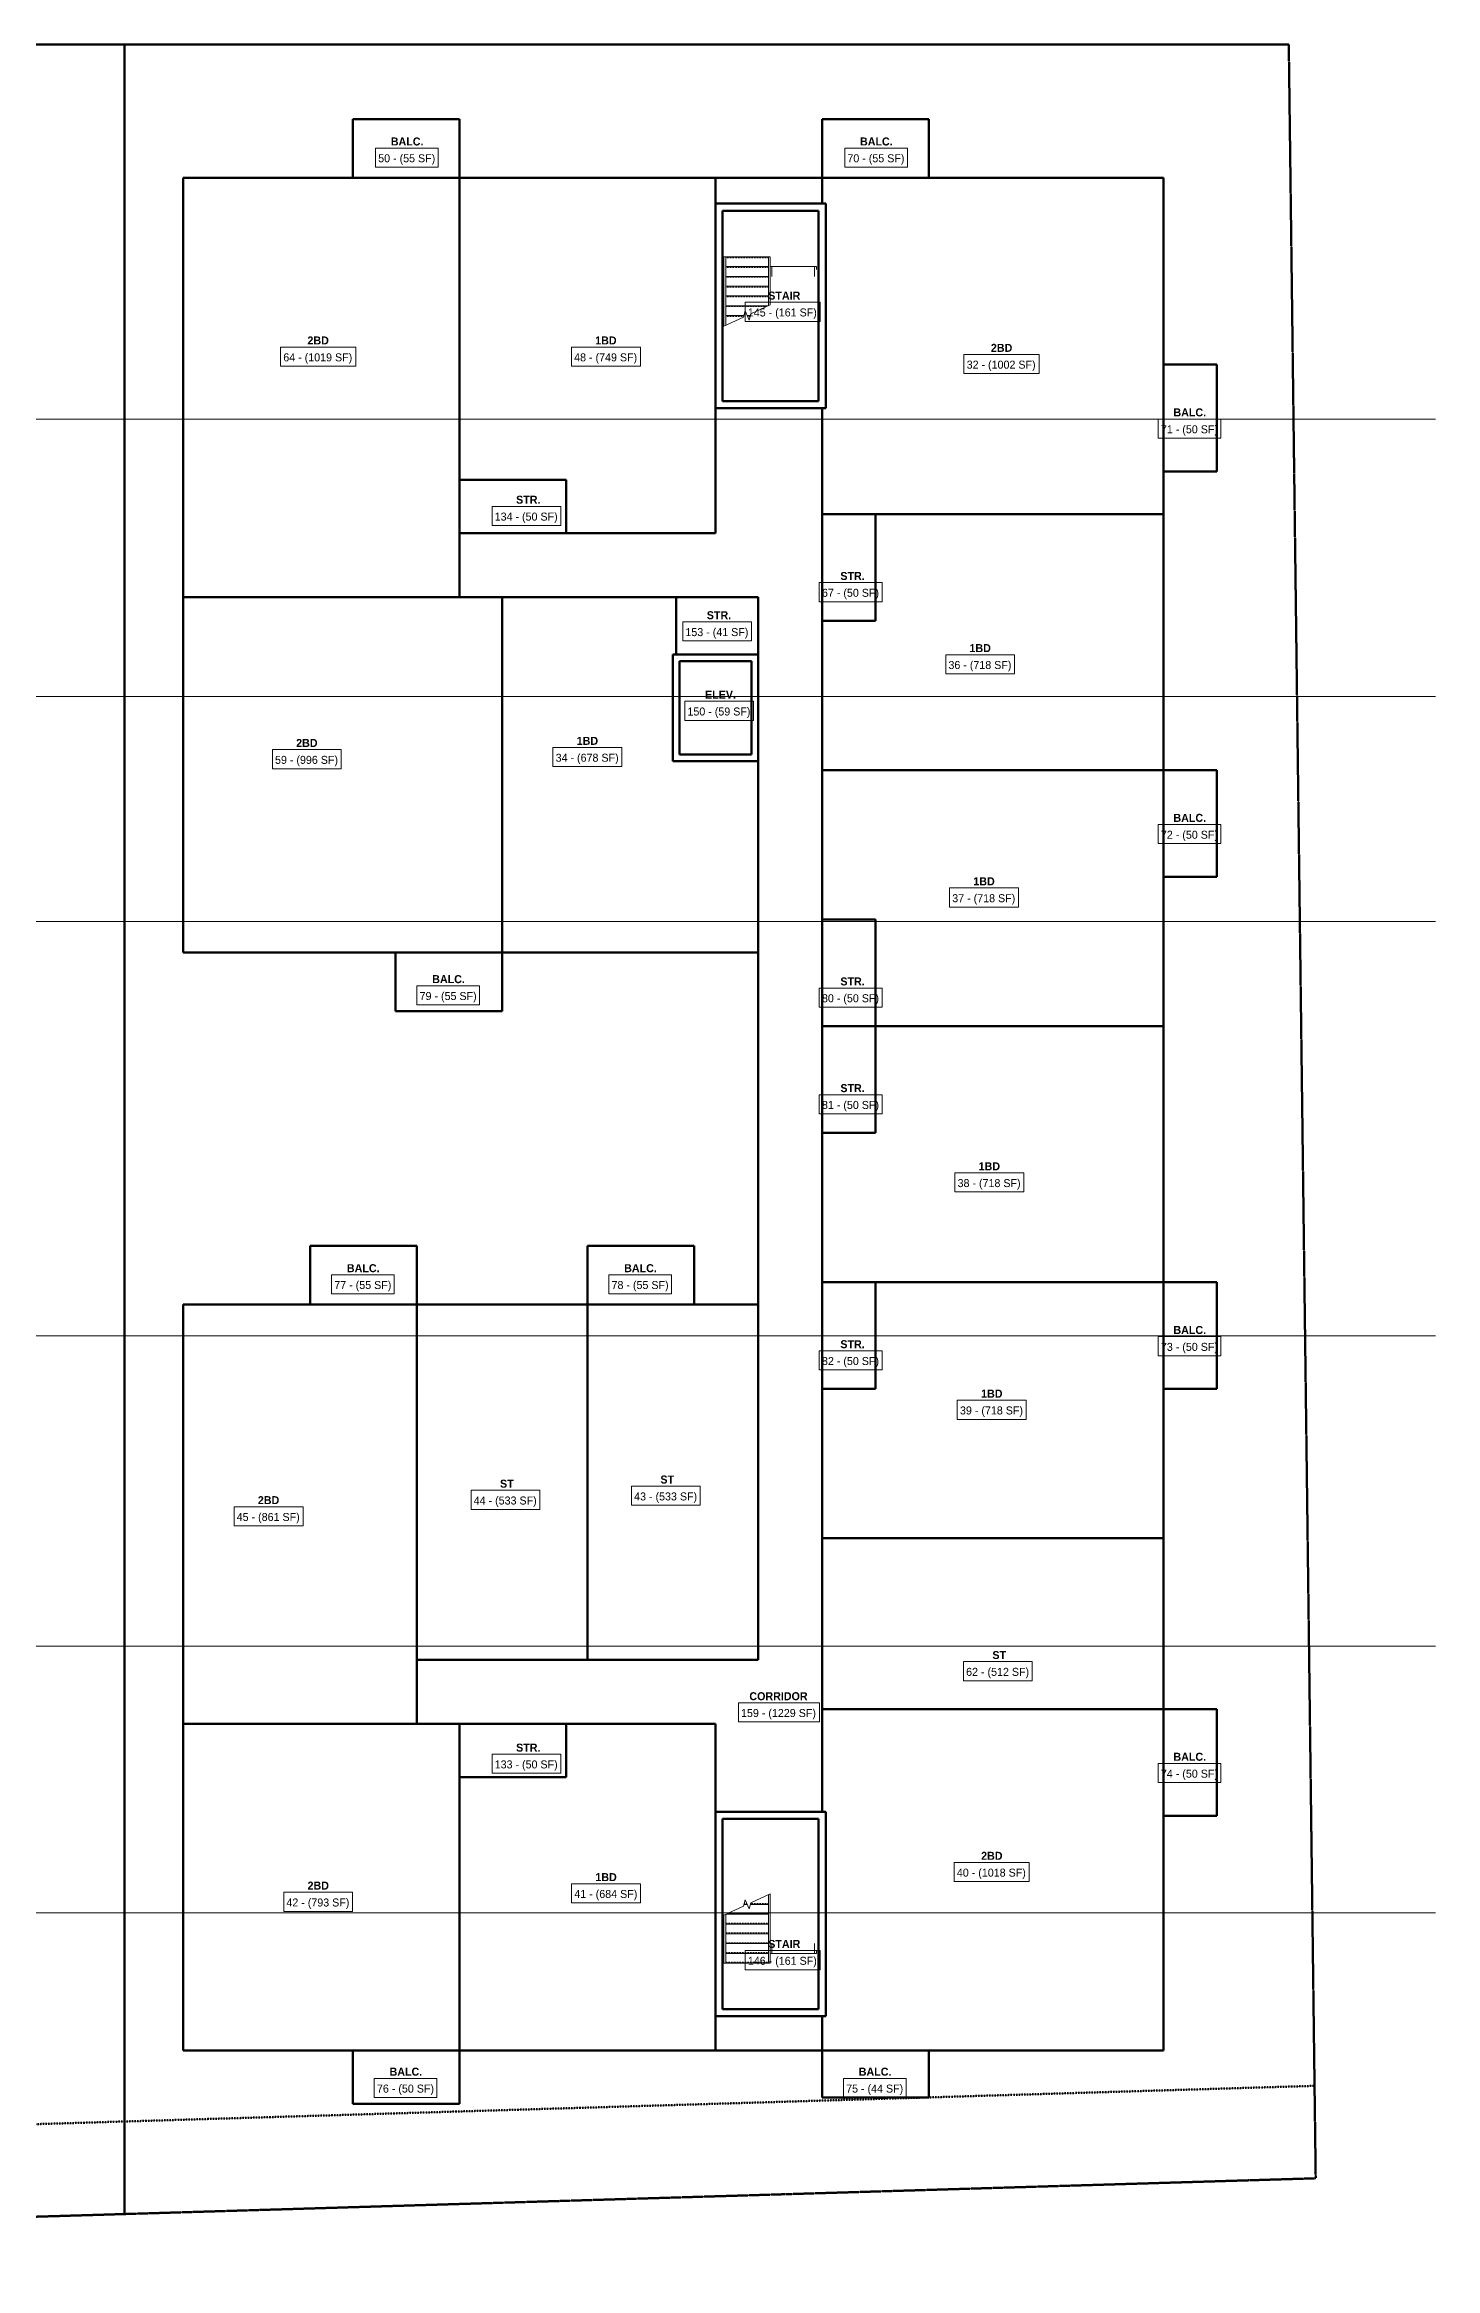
# Model space of a CAD drawing. Header units: inches. Extents: x -4235 to -464, y 9767 to 12463.
# Drawn here: x -2030 to -464, y 9767 to 12269 of the extents above; entities that cross this region are included whole.
import ezdxf

# ---------------------------------------------------------------- set-up
doc = ezdxf.new("R2010")
doc.units = ezdxf.units.IN
doc.header["$MEASUREMENT"] = 0
for name, pattern in [('Dash 1_16_', [0.125, 0.0625, -0.0625]), ('Double Dash 3_8_', [1, 0.375, -0.125, 0.125, -0.125, 0.125, -0.125]), ('Grid Line 1_2_', [0.875, 0.5, -0.125, 0.125, -0.125]), ('Overhead 1_16_', [0.101562, 0.0625, -0.039062])]:
    doc.linetypes.add(name, pattern=pattern)
for name, color, linetype, lineweight in [('0-1', 7, 'Continuous', 5), ('A-AREA-1', 53, 'Continuous', 70), ('A-AREA-IDEN', 2, 'Continuous', 9), ('A-FLOR-1', 9, 'Continuous', 9), ('A-WALL-1', 253, 'Continuous', 50), ('C-PROP-LINE', 91, 'Double Dash 3_8_', 50), ('C-PROP-LINE-1', 91, 'Dash 1_16_', 50), ('S-GRID-1', 1, 'Grid Line 1_2_', 9), ('S-STRS-1', 9, 'Continuous', 9), ('S-STRS-2', 9, 'Overhead 1_16_', 9), ('S-STRS-MBND-1', 9, 'Continuous', 9)]:
    doc.layers.add(name, color=color, linetype=linetype, lineweight=lineweight)
doc.styles.add('Century Gothic', font='ufonts.com_century-gothic.ttf', dxfattribs={"height": 9})
doc.styles.add('Century Gothic_B', font='GOTHICB.TTF', dxfattribs={"height": 9})

# ---------------------------------------------------------------- blocks, each defined once
blk = doc.blocks.new('CTR - 2nd Phase_rvt-1-BACKGROUND - 2ND FLOOR')
at = {"layer": 'A-AREA-1'}
for p, q in [((-1682.7, 12184.6), (-1562.7, 12184.6)), ((-1682.7, 12118.6), (-1682.7, 12184.6)), ((-1562.7, 12184.6), (-1562.7, 12118.6)), ((-1154.7, 12184.6), (-1034.7, 12184.6)), ((-1154.7, 12118.6), (-1154.7, 12184.6)), ((-1034.7, 12184.6), (-1034.7, 12118.6)), ((-1873.8, 12118.6), (-770.7, 12118.6)), ((-1873.8, 12118.6), (-1873.8, 11247.4)), ((-1562.7, 12118.6), (-1562.7, 11647)), ((-1274.7, 12089.7), (-1274.7, 12118.6)), ((-1274.7, 12089.7), (-1274.7, 12118.6)), ((-1154.7, 12089.7), (-1154.7, 12118.6)), ((-770.7, 10012.6), (-770.7, 12118.6)), ((-710.7, 11908.6), (-770.7, 11908.6)), ((-710.7, 11788.6), (-710.7, 11908.6)), ((-1274.7, 11740.6), (-1274.7, 11859.7)), ((-1274.7, 11719), (-1274.7, 11859.7)), ((-1154.7, 10281), (-1154.7, 11859.7)), ((-770.7, 11788.6), (-710.7, 11788.6)), ((-1562.7, 11779), (-1442.7, 11779)), ((-1442.7, 11779), (-1442.7, 11719)), ((-1154.7, 11740.6), (-1094.7, 11740.6)), ((-1154.7, 11740.6), (-770.7, 11740.6)), ((-1094.7, 11740.6), (-1094.7, 11620.6)), ((-1274.7, 11719), (-1562.7, 11719)), ((-1873.8, 11647), (-1226.7, 11647)), ((-1514.7, 11647), (-1514.7, 11247.4)), ((-1318.9, 11647), (-1318.9, 11582.6)), ((-1226.7, 11647), (-1226.7, 11582.6)), ((-1094.7, 11620.6), (-1154.7, 11620.6)), ((-1226.7, 11462.6), (-1226.7, 10451.8)), ((-770.7, 11452.6), (-1154.7, 11452.6)), ((-710.7, 11452.6), (-770.7, 11452.6)), ((-710.7, 11332.6), (-710.7, 11452.6)), ((-770.7, 11332.6), (-710.7, 11332.6)), ((-1154.7, 11284.6), (-1094.7, 11284.6)), ((-1094.7, 11284.6), (-1094.7, 11164.6)), ((-1873.8, 11247.4), (-1226.7, 11247.4)), ((-1634.7, 11181.4), (-1634.7, 11247.4)), ((-1514.7, 11247.4), (-1514.7, 11181.4)), ((-1514.7, 11181.4), (-1634.7, 11181.4)), ((-1094.7, 11164.6), (-1154.7, 11164.6)), ((-770.7, 11164.6), (-1154.7, 11164.6)), ((-1094.7, 11164.6), (-1094.7, 11044.6)), ((-1094.7, 11044.6), (-1154.7, 11044.6)), ((-1730.7, 10917.4), (-1730.7, 10851.4)), ((-1610.7, 10917.4), (-1730.7, 10917.4)), ((-1610.7, 10851.4), (-1610.7, 10917.4)), ((-1418.7, 10917.4), (-1418.7, 10851.4)), ((-1298.7, 10917.4), (-1418.7, 10917.4)), ((-1298.7, 10851.4), (-1298.7, 10917.4)), ((-1154.7, 10876.6), (-1094.7, 10876.6)), ((-1154.7, 10876.6), (-770.7, 10876.6)), ((-1094.7, 10876.6), (-1094.7, 10756.6)), ((-710.7, 10876.6), (-770.7, 10876.6)), ((-710.7, 10756.6), (-710.7, 10876.6)), ((-1226.7, 10851.4), (-1873.8, 10851.4)), ((-1873.8, 10851.4), (-1873.8, 10012.6)), ((-1610.7, 10379.8), (-1610.7, 10851.4)), ((-1418.7, 10851.4), (-1418.7, 10451.8)), ((-1094.7, 10756.6), (-1154.7, 10756.6)), ((-770.7, 10756.6), (-710.7, 10756.6)), ((-770.7, 10588.6), (-1154.7, 10588.6)), ((-1226.7, 10451.8), (-1610.7, 10451.8)), ((-1154.7, 10396.6), (-770.7, 10396.6)), ((-710.7, 10396.6), (-770.7, 10396.6)), ((-710.7, 10276.6), (-710.7, 10396.6)), ((-1873.8, 10379.8), (-1274.7, 10379.8)), ((-1562.7, 10379.8), (-1562.7, 10012.6)), ((-1442.7, 10319.8), (-1442.7, 10379.8)), ((-1274.7, 10379.8), (-1274.7, 10281)), ((-1562.7, 10319.8), (-1442.7, 10319.8)), ((-770.7, 10276.6), (-710.7, 10276.6)), ((-1274.7, 10051), (-1274.7, 10012.6)), ((-1154.7, 10012.6), (-1154.7, 10051)), ((-770.7, 10012.6), (-1873.8, 10012.6)), ((-1682.7, 9952.6), (-1682.7, 10012.6)), ((-1562.7, 10012.6), (-1562.7, 9952.6)), ((-1154.7, 9959.8), (-1154.7, 10012.6)), ((-1034.7, 10012.6), (-1034.7, 9959.8)), ((-1034.7, 9959.8), (-1154.7, 9959.8)), ((-1562.7, 9952.6), (-1682.7, 9952.6))]:
    blk.add_line(p, q, dxfattribs=at)
at = {"layer": 'A-FLOR-1'}
for p, q in [((-770.7, 12118.6), (-1873.8, 12118.6)), ((-1873.8, 12118.6), (-1873.8, 11247.4)), ((-770.7, 10012.6), (-770.7, 12118.6)), ((-1873.8, 11247.4), (-1226.7, 11247.4)), ((-1226.7, 11247.4), (-1226.7, 10851.4)), ((-1226.7, 10851.4), (-1873.8, 10851.4)), ((-1873.8, 10851.4), (-1873.8, 10012.6)), ((-1873.8, 10012.6), (-770.7, 10012.6))]:
    blk.add_line(p, q, dxfattribs=at)
at = {"layer": 'A-WALL-1'}
for p, q in [((-1150.7, 12089.7), (-1274.7, 12089.7)), ((-1274.7, 12089.7), (-1274.7, 12081.7)), ((-1274.7, 12081.7), (-1274.7, 11859.7)), ((-1266.7, 12081.7), (-1158.7, 12081.7)), ((-1266.7, 11867.7), (-1266.7, 12081.7)), ((-1158.7, 12081.7), (-1158.7, 11867.7)), ((-1150.7, 12081.7), (-1150.7, 12089.7)), ((-1150.7, 11867.7), (-1150.7, 12081.7)), ((-1274.7, 11859.7), (-1266.7, 11859.7)), ((-1158.7, 11867.7), (-1266.7, 11867.7)), ((-1266.7, 11859.7), (-1150.7, 11859.7)), ((-1150.7, 11859.7), (-1150.7, 11867.7)), ((-1226.7, 11582.6), (-1322.7, 11582.6)), ((-1322.7, 11582.6), (-1322.7, 11575)), ((-1226.7, 11575), (-1226.7, 11582.6)), ((-1322.7, 11575), (-1322.7, 11470.2)), ((-1315.1, 11575), (-1234.3, 11575)), ((-1315.1, 11470.2), (-1315.1, 11575)), ((-1234.3, 11575), (-1234.3, 11470.2)), ((-1226.7, 11462.6), (-1226.7, 11575)), ((-1322.7, 11470.2), (-1322.7, 11462.6)), ((-1322.7, 11462.6), (-1234.3, 11462.6)), ((-1234.3, 11470.2), (-1315.1, 11470.2)), ((-1234.3, 11462.6), (-1226.7, 11462.6)), ((-1274.7, 10281), (-1274.7, 10059)), ((-1266.7, 10281), (-1274.7, 10281)), ((-1150.7, 10281), (-1266.7, 10281)), ((-1150.7, 10273), (-1150.7, 10281)), ((-1266.7, 10059), (-1266.7, 10273)), ((-1266.7, 10273), (-1158.7, 10273)), ((-1158.7, 10273), (-1158.7, 10059)), ((-1150.7, 10059), (-1150.7, 10273)), ((-1274.7, 10059), (-1274.7, 10051)), ((-1158.7, 10059), (-1266.7, 10059)), ((-1150.7, 10051), (-1150.7, 10059)), ((-1274.7, 10051), (-1150.7, 10051))]:
    blk.add_line(p, q, dxfattribs=at)
at = {"layer": 'S-STRS-1'}
for p, q in [((-1263.2, 12029.9), (-1265.2, 12029.9)), ((-1265.2, 12029.9), (-1265.2, 11951.8)), ((-1263.2, 12029.9), (-1263.2, 12018.9)), ((-1215.2, 12029.9), (-1263.2, 12029.9)), ((-1263.2, 12018.9), (-1263.2, 12007.9)), ((-1215.2, 12018.9), (-1263.2, 12018.9)), ((-1263.2, 12007.9), (-1263.2, 11996.9)), ((-1215.2, 12007.9), (-1263.2, 12007.9)), ((-1213.2, 12029.9), (-1215.2, 12029.9)), ((-1215.2, 12029.9), (-1215.2, 12018.9)), ((-1215.2, 12018.9), (-1215.2, 12007.9)), ((-1215.2, 12007.9), (-1215.2, 11996.9)), ((-1213.2, 12029.9), (-1213.2, 11976)), ((-1211.2, 12018.9), (-1213.2, 12018.9)), ((-1211.2, 12007.9), (-1211.2, 12018.9)), ((-1211.2, 12018.9), (-1163.2, 12018.9)), ((-1161.2, 12018.9), (-1163.2, 12018.9)), ((-1163.2, 12007.9), (-1163.2, 12018.9)), ((-1161.2, 12015.8), (-1161.2, 12018.9)), ((-1263.2, 11996.9), (-1263.2, 11985.9)), ((-1215.2, 11996.9), (-1263.2, 11996.9)), ((-1263.2, 11985.9), (-1263.2, 11974.9)), ((-1215.2, 11985.9), (-1263.2, 11985.9)), ((-1215.2, 11996.9), (-1215.2, 11985.9)), ((-1215.2, 11985.9), (-1215.2, 11975.1)), ((-1263.2, 11974.9), (-1263.2, 11963.9)), ((-1215.6, 11974.9), (-1263.2, 11974.9)), ((-1263.2, 11963.9), (-1263.2, 11952.9)), ((-1242.8, 11963.9), (-1263.2, 11963.9)), ((-1235.5, 11963.9), (-1239.2, 11963.9)), ((-1263.2, 11952.9), (-1263.2, 11952.7)), ((-1262.8, 11952.9), (-1263.2, 11952.9)), ((-1215.6, 10187.8), (-1215.2, 10187.8)), ((-1215.2, 10187.8), (-1215.2, 10188)), ((-1215.2, 10176.8), (-1215.2, 10187.8)), ((-1213.2, 10110.8), (-1213.2, 10188.9)), ((-1265.2, 10110.8), (-1265.2, 10164.7)), ((-1263.2, 10154.8), (-1263.2, 10165.6)), ((-1262.8, 10165.8), (-1215.2, 10165.8)), ((-1242.8, 10176.8), (-1239.2, 10176.8)), ((-1235.5, 10176.8), (-1215.2, 10176.8)), ((-1215.2, 10165.8), (-1215.2, 10176.8)), ((-1215.2, 10154.8), (-1215.2, 10165.8)), ((-1263.2, 10143.8), (-1263.2, 10154.8)), ((-1263.2, 10154.8), (-1215.2, 10154.8)), ((-1263.2, 10132.8), (-1263.2, 10143.8)), ((-1263.2, 10143.8), (-1215.2, 10143.8)), ((-1263.2, 10121.8), (-1263.2, 10132.8)), ((-1263.2, 10132.8), (-1215.2, 10132.8)), ((-1215.2, 10143.8), (-1215.2, 10154.8)), ((-1215.2, 10132.8), (-1215.2, 10143.8)), ((-1215.2, 10121.8), (-1215.2, 10132.8)), ((-1211.2, 10132.8), (-1211.2, 10121.8)), ((-1163.2, 10132.8), (-1163.2, 10121.8)), ((-1265.2, 10110.8), (-1263.2, 10110.8)), ((-1263.2, 10110.8), (-1263.2, 10121.8)), ((-1263.2, 10121.8), (-1215.2, 10121.8)), ((-1263.2, 10110.8), (-1215.2, 10110.8)), ((-1215.2, 10110.8), (-1215.2, 10121.8)), ((-1215.2, 10110.8), (-1213.2, 10110.8)), ((-1213.2, 10121.8), (-1211.2, 10121.8)), ((-1163.2, 10121.8), (-1211.2, 10121.8)), ((-1163.2, 10121.8), (-1161.2, 10121.8)), ((-1161.2, 10124.9), (-1161.2, 10121.8))]:
    blk.add_line(p, q, dxfattribs=at)
at = {"layer": 'S-STRS-2'}
for p, q in [((-1215.2, 12028.9), (-1263.2, 12028.9)), ((-1215.2, 12017.9), (-1263.2, 12017.9)), ((-1215.2, 12006.9), (-1263.2, 12006.9)), ((-1215.2, 11995.9), (-1263.2, 11995.9)), ((-1215.2, 11984.9), (-1263.2, 11984.9)), ((-1217.7, 11973.9), (-1263.2, 11973.9)), ((-1243, 11962.9), (-1263.2, 11962.9)), ((-1235.8, 11962.9), (-1238.7, 11962.9)), ((-1263.2, 10155.8), (-1215.2, 10155.8)), ((-1260.6, 10166.8), (-1215.2, 10166.8)), ((-1242.5, 10177.8), (-1239.6, 10177.8)), ((-1235.3, 10177.8), (-1215.2, 10177.8)), ((-1263.2, 10144.8), (-1215.2, 10144.8)), ((-1263.2, 10133.8), (-1215.2, 10133.8)), ((-1263.2, 10122.8), (-1215.2, 10122.8)), ((-1263.2, 10111.8), (-1215.2, 10111.8))]:
    blk.add_line(p, q, dxfattribs=at)
at = {"layer": 'S-STRS-MBND-1'}
for p, q in [((-1265.2, 11951.8), (-1243.2, 11962)), ((-1243.2, 11962), (-1241.5, 11969)), ((-1241.5, 11969), (-1236.8, 11958.8)), ((-1236.8, 11958.8), (-1235.1, 11965.8)), ((-1235.1, 11965.8), (-1213.2, 11976)), ((-1241.5, 10181.9), (-1243.2, 10174.9)), ((-1236.8, 10171.7), (-1241.5, 10181.9)), ((-1213.2, 10188.9), (-1235.1, 10178.7)), ((-1243.2, 10174.9), (-1265.2, 10164.7)), ((-1235.1, 10178.7), (-1236.8, 10171.7))]:
    blk.add_line(p, q, dxfattribs=at)
blk = doc.blocks.new('Family - ___-1878357-BACKGROUND - 2ND FLOOR')
at = {"layer": 'C-PROP-LINE'}
for p, q in [((-3989.6, 12268.7), (-629.6, 12268.7)), ((-3989.6, 12268.7), (-3989.5, 12118.6)), ((-629.6, 12268.7), (-599.3, 9868.8)), ((-3989.5, 12118.6), (-3989.4, 12089.7)), ((-3989.4, 12089.7), (-3987.3, 10009.1)), ((-3987.3, 10009.1), (-3987.2, 9980.2)), ((-3987.2, 9980.2), (-3987, 9767.3)), ((-1939.8, 9828.6), (-599.3, 9868.8)), ((-3831.8, 9772), (-2096.4, 9823.9)), ((-2096.4, 9823.9), (-1939.8, 9828.6)), ((-3987, 9767.3), (-3860.7, 9771.1)), ((-3860.7, 9771.1), (-3831.8, 9772))]:
    blk.add_line(p, q, dxfattribs=at)
blk = doc.blocks.new('Family - ___-2657144-BACKGROUND - 2ND FLOOR')
at = {"layer": 'C-PROP-LINE'}
blk.add_line((-1939.8, 12268.7), (-1939.8, 9828.6), dxfattribs=at)
blk = doc.blocks.new('Family - ___-2855424-BACKGROUND - 2ND FLOOR')
at = {"layer": 'C-PROP-LINE-1'}
blk.add_line((-3987.1, 9871.4), (-600.6, 9972.8), dxfattribs=at)

msp = doc.modelspace()

# ---------------------------------------------------------------- linework, layer by layer
at = {"layer": 'A-AREA-IDEN', "flags": 128}
for points in [[(-1657.3, 12152.2), (-1586.7, 12152.2), (-1586.7, 12130.7), (-1657.3, 12130.7)], [(-1129.3, 12152.2), (-1058.7, 12152.2), (-1058.7, 12130.7), (-1129.3, 12130.7)], [(-1241.3, 11978.8), (-1156.8, 11978.8), (-1156.8, 11957.3), (-1241.3, 11957.3)], [(-1764.1, 11928.3), (-1679.6, 11928.3), (-1679.6, 11906.8), (-1764.1, 11906.8)], [(-1436.8, 11928.3), (-1359.3, 11928.3), (-1359.3, 11906.8), (-1436.8, 11906.8)], [(-995.1, 11920.1), (-910.6, 11920.1), (-910.6, 11898.6), (-995.1, 11898.6)], [(-776.5, 11847.4), (-706, 11847.4), (-706, 11825.9), (-776.5, 11825.9)], [(-1526.2, 11749.2), (-1448.7, 11749.2), (-1448.7, 11727.7), (-1526.2, 11727.7)], [(-1157.9, 11663.5), (-1087.3, 11663.5), (-1087.3, 11642), (-1157.9, 11642)], [(-1311.6, 11619.3), (-1234.1, 11619.3), (-1234.1, 11597.8), (-1311.6, 11597.8)], [(-1015.6, 11582.3), (-938.1, 11582.3), (-938.1, 11560.8), (-1015.6, 11560.8)], [(-1309.3, 11530), (-1231.8, 11530), (-1231.8, 11508.5), (-1309.3, 11508.5)], [(-1773.4, 11475.6), (-1695.8, 11475.6), (-1695.8, 11454.1), (-1773.4, 11454.1)], [(-1457.6, 11478), (-1380.1, 11478), (-1380.1, 11456.5), (-1457.6, 11456.5)], [(-776.5, 11391.4), (-706, 11391.4), (-706, 11369.9), (-776.5, 11369.9)], [(-1011.3, 11320), (-933.8, 11320), (-933.8, 11298.5), (-1011.3, 11298.5)], [(-1610.7, 11210), (-1540.2, 11210), (-1540.2, 11188.5), (-1610.7, 11188.5)], [(-1157.9, 11207.5), (-1087.3, 11207.5), (-1087.3, 11186), (-1157.9, 11186)], [(-1157.9, 11087.5), (-1087.3, 11087.5), (-1087.3, 11066), (-1157.9, 11066)], [(-1005.3, 10999.6), (-927.8, 10999.6), (-927.8, 10978.1), (-1005.3, 10978.1)], [(-1706.7, 10885), (-1636.2, 10885), (-1636.2, 10863.5), (-1706.7, 10863.5)], [(-1394.7, 10885), (-1324.2, 10885), (-1324.2, 10863.5), (-1394.7, 10863.5)], [(-776.5, 10815.4), (-706, 10815.4), (-706, 10793.9), (-776.5, 10793.9)], [(-1157.9, 10799.5), (-1087.3, 10799.5), (-1087.3, 10778), (-1157.9, 10778)], [(-1002.6, 10743.9), (-925.1, 10743.9), (-925.1, 10722.4), (-1002.6, 10722.4)], [(-1549.8, 10642.6), (-1472.3, 10642.6), (-1472.3, 10621.1), (-1549.8, 10621.1)], [(-1369.3, 10647.2), (-1291.8, 10647.2), (-1291.8, 10625.7), (-1369.3, 10625.7)], [(-1816.5, 10624.1), (-1738.9, 10624.1), (-1738.9, 10602.6), (-1816.5, 10602.6)], [(-995.7, 10449.9), (-918.2, 10449.9), (-918.2, 10428.4), (-995.7, 10428.4)], [(-1249, 10403.6), (-1157.5, 10403.6), (-1157.5, 10382.1), (-1249, 10382.1)], [(-1526.2, 10345.8), (-1448.7, 10345.8), (-1448.7, 10324.3), (-1526.2, 10324.3)], [(-776.5, 10335.4), (-706, 10335.4), (-706, 10313.9), (-776.5, 10313.9)], [(-1006.1, 10224.1), (-921.6, 10224.1), (-921.6, 10202.6), (-1006.1, 10202.6)], [(-1760.6, 10190.5), (-1683.1, 10190.5), (-1683.1, 10169), (-1760.6, 10169)], [(-1436.6, 10200.1), (-1359.1, 10200.1), (-1359.1, 10178.6), (-1436.6, 10178.6)], [(-1241.3, 10124.9), (-1156.8, 10124.9), (-1156.8, 10103.4), (-1241.3, 10103.4)], [(-1658.7, 9981.2), (-1588.2, 9981.2), (-1588.2, 9959.7), (-1658.7, 9959.7)], [(-1130.7, 9981.2), (-1060.2, 9981.2), (-1060.2, 9959.7), (-1130.7, 9959.7)]]:
    msp.add_lwpolyline(points, close=True, dxfattribs=at)
at = {"layer": 'S-GRID-1'}
for p, q in [((-464.5, 11847.2), (-4185.7, 11847.2)), ((-464.5, 11535.2), (-4185.7, 11535.2)), ((-464.5, 11282.2), (-4185.7, 11282.2)), ((-464.5, 10816.2), (-4185.7, 10816.2)), ((-464.5, 10467.2), (-4185.7, 10467.2)), ((-464.5, 10167.2), (-4185.7, 10167.2))]:
    msp.add_line(p, q, dxfattribs=at)

# ---------------------------------------------------------------- block references
at = {"layer": '0-1'}
msp.add_blockref('CTR - 2nd Phase_rvt-1-BACKGROUND - 2ND FLOOR', (0, 0), dxfattribs=at)
at = {"layer": 'C-PROP-LINE'}
for name in ['Family - ___-1878357-BACKGROUND - 2ND FLOOR', 'Family - ___-2657144-BACKGROUND - 2ND FLOOR']:
    msp.add_blockref(name, (0, 0), dxfattribs=at)
at = {"layer": 'C-PROP-LINE-1'}
msp.add_blockref('Family - ___-2855424-BACKGROUND - 2ND FLOOR', (0, 0), dxfattribs=at)

# ---------------------------------------------------------------- texts
at = {"layer": 'A-AREA-IDEN', "char_height": 9, "attachment_point": 1}
for s, insert, width, style in [('BALC.', (-1640.1, 12164.1), 43.632, 'Century Gothic_B'), ('BALC.', (-1112.1, 12164.1), 43.632, 'Century Gothic_B'), ('50 - (55 SF)', (-1654.3, 12145.2), 77.871, 'Century Gothic'), ('70 - (55 SF)', (-1126.3, 12145.2), 77.871, 'Century Gothic'), ('STAIR', (-1215.4, 11990.8), 39.39, 'Century Gothic_B'), ('145 - (161 SF)', (-1238.3, 11971.8), 94.839, 'Century Gothic'), ('2BD', (-1733.9, 11940.3), 28.785, 'Century Gothic_B'), ('1BD', (-1410.1, 11940.3), 28.785, 'Century Gothic_B'), ('2BD', (-964.8, 11932), 28.785, 'Century Gothic_B'), ('64 - (1019 SF)', (-1761.1, 11921.3), 94.839, 'Century Gothic'), ('48 - (749 SF)', (-1433.8, 11921.3), 86.355, 'Century Gothic'), ('32 - (1002 SF)', (-992.1, 11913.1), 94.839, 'Century Gothic'), ('BALC.', (-759.4, 11859.4), 43.632, 'Century Gothic_B'), ('71 - (50 SF)', (-773.5, 11840.4), 77.871, 'Century Gothic'), ('STR.', (-1499.1, 11761.2), 27.876, 'Century Gothic_B'), ('134 - (50 SF)', (-1523.2, 11742.2), 86.355, 'Century Gothic'), ('67 - (50 SF)', (-1154.9, 11656.5), 77.871, 'Century Gothic'), ('STR.', (-1134.2, 11675.4), 27.876, 'Century Gothic_B'), ('STR.', (-1284.5, 11631.3), 27.876, 'Century Gothic_B'), ('153 - (41 SF)', (-1308.6, 11612.3), 86.355, 'Century Gothic'), ('1BD', (-988.9, 11594.3), 28.785, 'Century Gothic_B'), ('36 - (718 SF)', (-1012.6, 11575.3), 86.355, 'Century Gothic'), ('ELEV.', (-1286.5, 11542), 38.178, 'Century Gothic_B'), ('150 - (59 SF)', (-1306.3, 11523), 86.355, 'Century Gothic'), ('2BD', (-1746.6, 11487.6), 28.785, 'Century Gothic_B'), ('1BD', (-1430.9, 11490), 28.785, 'Century Gothic_B'), ('59 - (996 SF)', (-1770.4, 11468.6), 86.355, 'Century Gothic'), ('34 - (678 SF)', (-1454.6, 11471), 86.355, 'Century Gothic'), ('72 - (50 SF)', (-773.5, 11384.4), 77.871, 'Century Gothic'), ('BALC.', (-759.4, 11403.4), 43.632, 'Century Gothic_B'), ('1BD', (-984.6, 11332), 28.785, 'Century Gothic_B'), ('37 - (718 SF)', (-1008.3, 11313), 86.355, 'Century Gothic'), ('BALC.', (-1593.5, 11222), 43.632, 'Century Gothic_B'), ('STR.', (-1134.2, 11219.4), 27.876, 'Century Gothic_B'), ('79 - (55 SF)', (-1607.7, 11203), 77.871, 'Century Gothic'), ('80 - (50 SF)', (-1154.9, 11200.5), 77.871, 'Century Gothic'), ('STR.', (-1134.2, 11099.4), 27.876, 'Century Gothic_B'), ('81 - (50 SF)', (-1154.9, 11080.5), 77.871, 'Century Gothic'), ('1BD', (-978.6, 11011.5), 28.785, 'Century Gothic_B'), ('38 - (718 SF)', (-1002.3, 10992.6), 86.355, 'Century Gothic'), ('BALC.', (-1689.5, 10896.9), 43.632, 'Century Gothic_B'), ('BALC.', (-1377.5, 10896.9), 43.632, 'Century Gothic_B'), ('77 - (55 SF)', (-1703.7, 10878), 77.871, 'Century Gothic'), ('78 - (55 SF)', (-1391.7, 10878), 77.871, 'Century Gothic'), ('STR.', (-1134.2, 10811.4), 27.876, 'Century Gothic_B'), ('73 - (50 SF)', (-773.5, 10808.4), 77.871, 'Century Gothic'), ('BALC.', (-759.4, 10827.4), 43.632, 'Century Gothic_B'), ('82 - (50 SF)', (-1154.9, 10792.5), 77.871, 'Century Gothic'), ('1BD', (-975.8, 10755.8), 28.785, 'Century Gothic_B'), ('39 - (718 SF)', (-999.6, 10736.9), 86.355, 'Century Gothic'), ('ST', (-1336.7, 10659.2), 14.544, 'Century Gothic_B'), ('2BD', (-1789.7, 10636), 28.785, 'Century Gothic_B'), ('44 - (533 SF)', (-1546.8, 10635.6), 86.355, 'Century Gothic'), ('ST', (-1517.2, 10654.5), 14.544, 'Century Gothic_B'), ('43 - (533 SF)', (-1366.3, 10640.2), 86.355, 'Century Gothic'), ('45 - (861 SF)', (-1813.5, 10617.1), 86.355, 'Century Gothic'), ('ST', (-963.1, 10461.8), 14.544, 'Century Gothic_B'), ('62 - (512 SF)', (-992.7, 10442.9), 86.355, 'Century Gothic'), ('CORRIDOR', (-1236.6, 10415.5), 80.598, 'Century Gothic_B'), ('159 - (1229 SF)', (-1246, 10396.6), 103.323, 'Century Gothic'), ('STR.', (-1499.1, 10357.7), 27.876, 'Century Gothic_B'), ('133 - (50 SF)', (-1523.2, 10338.8), 86.355, 'Century Gothic'), ('BALC.', (-759.4, 10347.4), 43.632, 'Century Gothic_B'), ('74 - (50 SF)', (-773.5, 10328.4), 77.871, 'Century Gothic'), ('2BD', (-975.8, 10236), 28.785, 'Century Gothic_B'), ('1BD', (-1409.9, 10212), 28.785, 'Century Gothic_B'), ('40 - (1018 SF)', (-1003.1, 10217.1), 94.839, 'Century Gothic'), ('42 - (793 SF)', (-1757.6, 10183.5), 86.355, 'Century Gothic'), ('2BD', (-1733.8, 10202.5), 28.785, 'Century Gothic_B'), ('41 - (684 SF)', (-1433.6, 10193.1), 86.355, 'Century Gothic'), ('STAIR', (-1215.4, 10136.9), 39.39, 'Century Gothic_B'), ('146 - (161 SF)', (-1238.3, 10117.9), 94.839, 'Century Gothic'), ('BALC.', (-1641.5, 9993.2), 43.632, 'Century Gothic_B'), ('BALC.', (-1113.5, 9993.2), 43.632, 'Century Gothic_B'), ('76 - (50 SF)', (-1655.7, 9974.2), 77.871, 'Century Gothic'), ('75 - (44 SF)', (-1127.7, 9974.2), 77.871, 'Century Gothic')]:
    msp.add_mtext(s, dxfattribs=dict(at, insert=insert, width=width, style=style))

doc.saveas('drawing.dxf')
